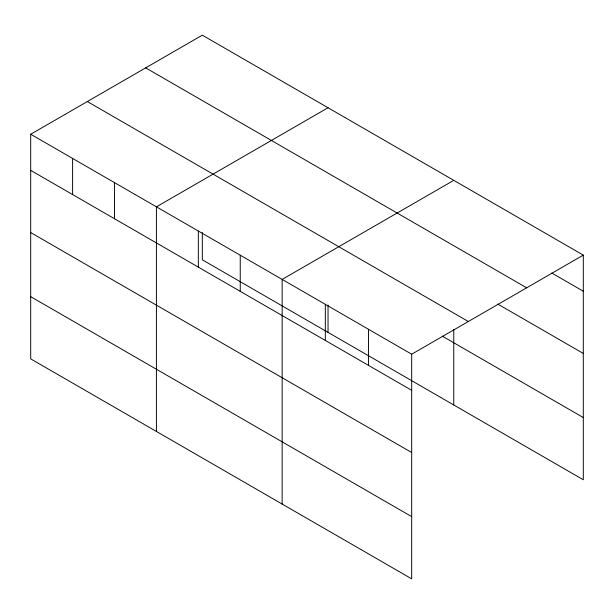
<?xml version="1.0" encoding="UTF-8"?>
<svg xmlns="http://www.w3.org/2000/svg" width="614" height="614" viewBox="0 0 614 614"><rect width="100%" height="100%" fill="white"/><g stroke="black" fill="none" stroke-linecap="round" stroke-linejoin="round"><path stroke-width="0.92" d="M30.7 134.243L411.687 354.209L411.687 578.833L30.7 358.875L30.7 134.243L202.313 35.167L583.3 255.125L583.3 479.757L202.313 259.791L202.313 232.46M328.037 107.749L156.424 206.834L156.424 431.458M453.761 180.339L282.156 279.416L282.156 504.048M411.687 354.209L583.3 255.125M551.748 273.015L583.3 291.236M145.679 67.862L526.666 287.82M497.77 304.068L583.3 353.449M87.334 101.548L468.321 321.513M442.257 336.111L583.3 417.543M30.7 170.354L411.687 390.312M30.7 232.568L411.687 452.526M30.7 296.662L411.687 516.62M453.761 329.557L453.761 404.971M368.507 329.281L368.507 365.384M328.037 305.043L328.037 332.381M325.328 304.344L325.328 340.455M240.243 255.224L240.243 291.335M198.337 231.025L198.337 267.136M114.519 182.634L114.519 218.745M72.605 158.443L72.605 194.546"/></g></svg>
